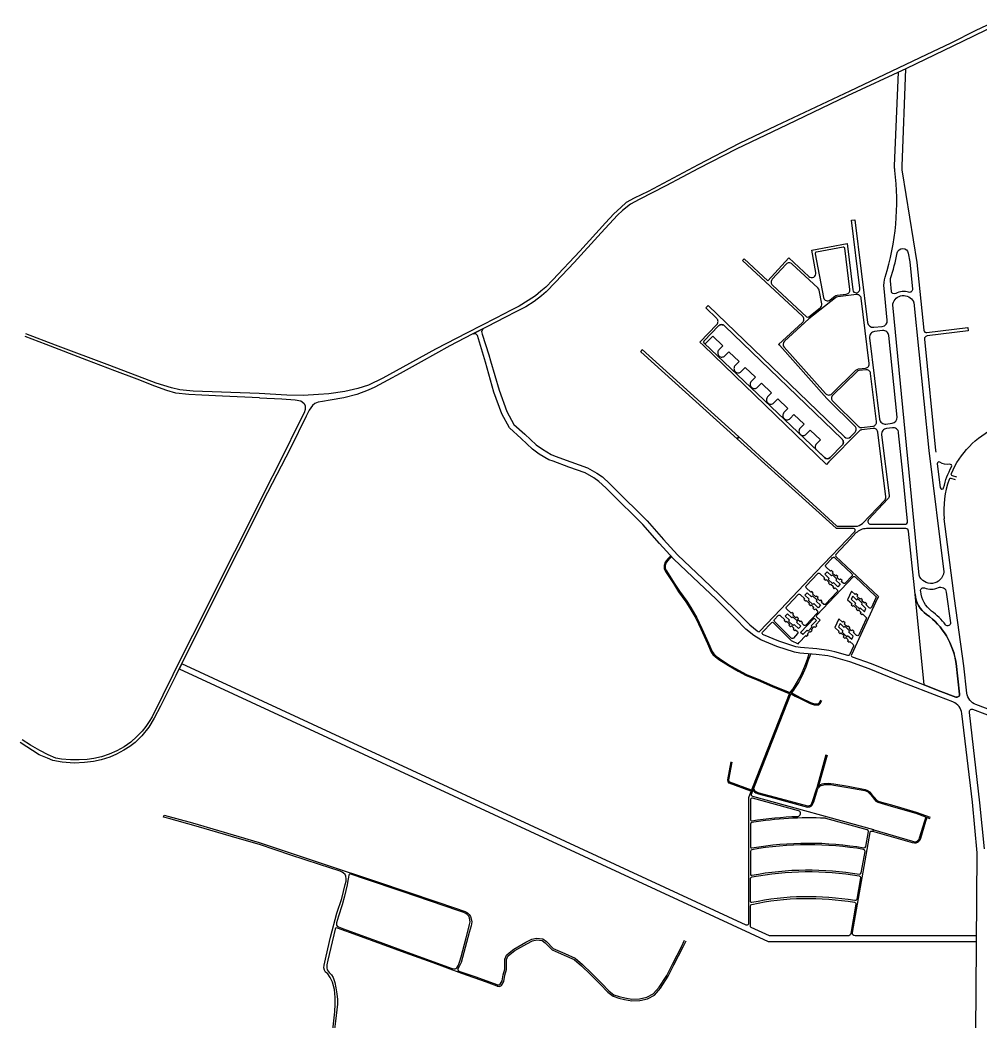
# Model space of a CAD drawing. Header units: millimetres. Extents: x -3417 to 1709, y 0 to 7455.
# Drawn here: x -3417 to -13, y 2904 to 6453 of the extents above; entities that cross this region are included whole.
import ezdxf

# ---------------------------------------------------------------- set-up
doc = ezdxf.new("R2010")
doc.units = ezdxf.units.MM
doc.layers.add('благоустройство_внутридворовые_дороги', color=18, linetype='Continuous', true_color=0x000000)

msp = doc.modelspace()

# ---------------------------------------------------------------- linework, layer by layer
at = {"layer": 'благоустройство_внутридворовые_дороги'}
for points in [[(46, 6437.7), (-78, 6377.5), (-277.3, 6282.1), (-485.3, 6184.3), (-699.8, 6082.5), (-880.7, 5995.5), (-1013.5, 5926.9), (-1129.7, 5865.6), (-1224.2, 5817.1), (-1254.3, 5801.3), (-1283, 5778.6), (-1300.3, 5762.3), (-1358.5, 5699.7), (-1453.4, 5594.3), (-1520.6, 5525.2), (-1552.8, 5491), (-1570.1, 5476.6), (-1596.2, 5455.9), (-1624.9, 5437.6), (-1658.5, 5420.4), (-1699.1, 5399.5), (-1761.3, 5367.5), (-1815.6, 5340.3), (-1894.3, 5298.8), (-1996.5, 5242), (-2069.8, 5201.4), (-2113.7, 5177.2), (-2159.6, 5153), (-2183.9, 5141.6), (-2223.4, 5126.3), (-2269.8, 5114.4), (-2317.7, 5106.5), (-2345.5, 5102), (-2360.8, 5099.1), (-2372.2, 5095.1), (-2380.6, 5088.2), (-2392.4, 5070.9), (-2403.3, 5050.2), (-2459.1, 4936.1), (-2540.1, 4779.9), (-2643.9, 4572.4), (-2748.2, 4365.8), (-2864.8, 4131.6), (-2919.2, 4022.2), (-2941.9, 3979.8), (-2960.7, 3948.7), (-2984.9, 3917.6), (-3008.6, 3894.2), (-3028.4, 3879.9), (-3049.6, 3867.1), (-3074.8, 3852.8), (-3099.1, 3841.8), (-3129.7, 3832.5), (-3156.9, 3826), (-3188.5, 3822.6), (-3224.6, 3821.1), (-3267.5, 3824), (-3300.2, 3830.5), (-3320, 3837.9), (-3348.6, 3850.7), (-3416.8, 3893.7)], [(46.6, 6453.3), (-31.5, 6416.2), (-120, 6371.4), (-207.5, 6330), (-478, 6201.8), (-738.7, 6078.3), (-869.7, 6016.2), (-1014.7, 5939.8), (-1192, 5846.4), (-1241.5, 5822.5), (-1269.8, 5806.8), (-1288.6, 5789.6), (-1313.7, 5766.6), (-1342.7, 5734.9), (-1434.2, 5634.7), (-1530, 5533), (-1554.4, 5507.2), (-1571.5, 5492.4), (-1590.4, 5476), (-1616.4, 5459.8), (-1648.3, 5440), (-1677.5, 5425), (-1731.6, 5397.3), (-1833, 5345.2), (-1945.2, 5287.7), (-2060.5, 5223.9), (-2132.1, 5184.2), (-2183, 5159.6), (-2219.7, 5148.5), (-2266.7, 5137.6), (-2322.5, 5128.6), (-2359.7, 5126.5), (-2413.7, 5123.4), (-2472.1, 5124.8), (-2569.4, 5130.3), (-2803.7, 5138.2), (-2850.2, 5143.6), (-2880.6, 5150.5), (-2934.7, 5166.3), (-3099.2, 5229.8), (-3291.6, 5301.3), (-3396.7, 5341.4)], [(-2568.7, 5115.2), (-2699.2, 5121.3), (-2773.3, 5124.7), (-2818.5, 5126.8), (-2864.4, 5132), (-2897.3, 5140.7), (-2938.8, 5156.2), (-3002.5, 5180.7), (-3080.8, 5210.7), (-3180.4, 5248.9), (-3324.5, 5304.1), (-3398.3, 5332.5)], [(-2568.7, 5115.2), (-2488.9, 5111.5), (-2442, 5107.9), (-2422.5, 5104.4), (-2411.2, 5096.5), (-2407.1, 5087.2), (-2407.1, 5073.4), (-2410.8, 5061.2), (-2429.9, 5023.3), (-2486.3, 4909.3), (-2560.9, 4762.7), (-2617.3, 4648.2), (-2697.6, 4489.8), (-2771.9, 4340.8), (-2840.5, 4205.4), (-2911.1, 4061.5), (-2949.3, 3984.4), (-2959.6, 3968.3), (-2971.4, 3950.9), (-2984.3, 3933.9), (-3002.8, 3914.7), (-3024.2, 3895.3), (-3047.5, 3878.3), (-3073.8, 3864.5), (-3101.4, 3852), (-3127.7, 3842.9), (-3155.3, 3836.9), (-3179, 3834.2), (-3206.8, 3832.5), (-3237.9, 3832.5), (-3269.8, 3834.7), (-3289.6, 3838.5), (-3317.7, 3850.3), (-3346.7, 3865), (-3379.8, 3885), (-3408.9, 3903.9)], [(-1111.5, 4554.8), (-1122.4, 4544.1), (-1132.1, 4533.2), (-1135.3, 4521.4), (-1135.3, 4509.7), (-1130.2, 4500.2), (-1102.6, 4456.8), (-1084.3, 4428.2), (-1058.3, 4392.1), (-1044.3, 4370.2), (-1023.4, 4333.9), (-1005.2, 4296.6), (-981.8, 4244.6), (-968.8, 4213.9), (-962.6, 4205.7), (-953.8, 4197.3), (-942, 4187.6), (-907.7, 4166.2), (-873.6, 4146.7), (-844.7, 4131.7), (-803.8, 4114.2), (-752.6, 4091.9), (-691.8, 4067.5)], [(-1108.8, 4551.9), (-1119.5, 4541.4), (-1128.5, 4531.2), (-1131.3, 4520.9), (-1131.3, 4510.7), (-1126.8, 4502.2), (-1099.3, 4458.9), (-1081, 4430.5), (-1055, 4394.3), (-1040.9, 4372.2), (-1019.9, 4335.7), (-1001.6, 4298.3), (-978.2, 4246.2), (-965.3, 4215.9), (-959.6, 4208.4), (-951.2, 4200.3), (-939.7, 4190.9), (-905.6, 4169.6), (-871.7, 4150.3), (-843, 4135.3), (-802.2, 4117.9), (-751.1, 4095.6), (-689.6, 4070.9)], [(-519.6, 4445.7), (-535, 4460.2), (-538.4, 4456.6), (-554.4, 4471.7), (-551, 4475.3), (-566.4, 4489.9), (-558.2, 4498.6), (-542.8, 4484.1), (-539.3, 4487.7), (-523.3, 4472.6), (-526.8, 4469), (-511.4, 4454.4), (-519.6, 4445.7)], [(-589.6, 4371.5), (-605, 4386), (-608.4, 4382.4), (-624.4, 4397.5), (-621, 4401.1), (-636.4, 4415.7), (-628.1, 4424.4), (-612.7, 4409.9), (-609.3, 4413.5), (-593.3, 4398.4), (-596.7, 4394.7), (-581.3, 4380.2), (-589.6, 4371.5)], [(-659.6, 4297.3), (-675, 4311.8), (-678.4, 4308.2), (-694.4, 4323.3), (-691, 4326.9), (-706.4, 4341.4), (-698.1, 4350.2), (-682.7, 4335.6), (-679.3, 4339.3), (-663.3, 4324.2), (-666.7, 4320.5), (-651.3, 4306), (-659.6, 4297.3)], [(-517.6, 4303.6), (-502.7, 4289.5), (-504.9, 4284.7), (-488, 4268.7), (-485.8, 4273.5), (-470.8, 4259.4), (-465.5, 4270.9), (-480.5, 4285), (-478.3, 4289.8), (-495.2, 4305.8), (-497.4, 4301), (-512.3, 4315.1), (-517.6, 4303.6)], [(-685.4, 4066.7), (-671.1, 4058), (-651, 4048), (-617.8, 4031.6), (-603.4, 4027.1), (-587.5, 4027.8), (-581.2, 4033.1), (-576.3, 4043)], [(-683, 4069.9), (-669.2, 4061.5), (-649.2, 4051.5), (-616.3, 4035.3), (-602.8, 4031.2), (-589, 4031.7), (-584.4, 4035.6), (-579.9, 4044.8)], [(-593.1, 3734.2), (-561, 3851.2)], [(-587, 3741.2), (-557.1, 3850.2)], [(-827.7, 3721.2), (-904.7, 3749.6), (-908.2, 3754.7), (-909.6, 3761.1), (-897.8, 3824.9)], [(-826.2, 3724.9), (-902.1, 3753), (-904.5, 3756.3), (-905.5, 3761.1), (-893.8, 3824.2)], [(-819.8, 3725), (-818.1, 3721.9), (-815.2, 3718.7), (-810.5, 3715.8), (-805.1, 3713.5), (-792.8, 3709.9), (-760.7, 3701.5), (-627.4, 3665.3), (-623.2, 3665.4), (-619.4, 3666.4), (-614.7, 3668.5), (-611.3, 3672), (-608.4, 3676.8), (-605.5, 3683.9), (-591.7, 3727.6), (-589.6, 3732.2), (-586.6, 3736.2), (-583.4, 3739), (-579.4, 3741), (-574.3, 3743.2), (-569.2, 3744.4), (-562.1, 3745.2), (-554.5, 3745.4), (-545, 3744.9), (-534.6, 3743.1), (-484, 3734.7), (-424.5, 3723.7), (-419, 3721.9), (-414.6, 3719.8), (-410.5, 3715.8), (-403.6, 3708.3), (-384.8, 3686.1), (-378.7, 3682.1), (-366, 3678.6), (-330.9, 3668.8), (-244.1, 3643.8), (-194, 3625.2)], [(-817.8, 3729.9), (-814.8, 3724.2), (-812.6, 3721.8), (-808.6, 3719.3), (-803.7, 3717.2), (-791.7, 3713.7), (-759.6, 3705.3), (-627, 3669.3), (-623.8, 3669.4), (-620.8, 3670.2), (-617, 3671.9), (-614.5, 3674.5), (-612, 3678.6), (-609.3, 3685.3), (-595.4, 3729), (-593.1, 3734.2), (-589.6, 3738.9), (-585.6, 3742.4), (-581.1, 3744.7), (-575.5, 3747), (-569.9, 3748.4), (-562.4, 3749.2), (-554.4, 3749.4), (-544.6, 3748.9), (-533.9, 3747), (-483.3, 3738.7), (-423.5, 3727.6), (-417.5, 3725.6), (-412.3, 3723.2), (-407.6, 3718.6), (-400.6, 3710.9), (-382.2, 3689.1), (-377, 3685.8), (-364.9, 3682.5), (-329.8, 3672.6), (-242.8, 3647.6), (-192.6, 3628.9)], [(-2310.2, 2864.8), (-2302.1, 2940.3), (-2300.1, 2967.4), (-2300.4, 2990.9), (-2303.5, 3018.4), (-2310.1, 3044.6), (-2318, 3061), (-2327, 3073.9), (-2334.9, 3079.8), (-2338.8, 3087.6), (-2340.2, 3095.1), (-2339.8, 3105.3), (-2332.6, 3136.7), (-2317.1, 3204.8), (-2294.1, 3289.6), (-2276.7, 3341.7), (-2264.9, 3391.1), (-2262, 3403.2), (-2262, 3411.4), (-2263.1, 3420.1), (-2265.7, 3426.6), (-2270.6, 3431), (-2275.7, 3434.9), (-2282.9, 3438.3), (-2356.4, 3461.7), (-2457.1, 3495.3), (-2569, 3532.2), (-2639.4, 3552.3), (-2792.5, 3597.4), (-2889.4, 3624.2), (-2908.7, 3629.8), (-2906.6, 3636.3), (-2806, 3608.9), (-2569.7, 3539.6), (-2343.4, 3464.5), (-2150.9, 3400.7), (-1940.1, 3329), (-1878.1, 3308), (-1840, 3295.2), (-1832, 3290.4), (-1825.7, 3284.2), (-1821.1, 3276.9), (-1818.4, 3269.2), (-1816.9, 3258), (-1819.2, 3244.1), (-1825.7, 3220.5), (-1854.7, 3114.3), (-1861.4, 3099.8), (-1866.3, 3091.8), (-1866.3, 3089.5), (-1864.9, 3086.6), (-1860.8, 3084.1), (-1855.3, 3081.6), (-1805.6, 3064.8), (-1724.4, 3034.9), (-1726.2, 3030.3), (-1764.3, 3044.7), (-1851.8, 3075), (-1953.3, 3113.3), (-2053, 3148.9), (-2220.8, 3209.8), (-2291.9, 3235.9), (-2296.5, 3236.8), (-2298.8, 3235.9), (-2300.4, 3232.3), (-2326.2, 3122.4), (-2329.6, 3105.7), (-2330.6, 3096), (-2329.3, 3088.3), (-2322.3, 3079.3), (-2314, 3070.9), (-2307.2, 3060.9), (-2301.8, 3043.9), (-2297.9, 3025.2), (-2294.2, 3003), (-2292.6, 2983.6), (-2292.6, 2966.9), (-2294.1, 2947.2), (-2299.7, 2906.3), (-2316.2, 2774.7)], [(-396.9, 3579.7), (-256.6, 3540), (-248.4, 3538.5), (-242.5, 3538.5), (-237.3, 3541), (-233, 3544.3), (-228.8, 3549), (-226.5, 3555.2), (-207.9, 3615.6), (-203.5, 3628.7)], [(-392.8, 3584.8), (-255.6, 3543.9), (-248, 3542.5), (-243.4, 3542.5), (-239.4, 3544.5), (-235.7, 3547.3), (-232.2, 3551.1), (-230.3, 3556.5), (-211.7, 3616.8), (-207.3, 3630.1)], [(-1724.4, 3034.9), (-1720, 3035.7), (-1715.7, 3037.9), (-1709.3, 3049.5), (-1705.6, 3070.6), (-1700.1, 3090.3), (-1699.8, 3107.8), (-1699.2, 3126.4), (-1694.2, 3140.4), (-1683.8, 3148.5), (-1667.1, 3161.6), (-1625, 3186), (-1603.9, 3197.2), (-1586.8, 3200.6), (-1565.3, 3197.8), (-1552.2, 3189.4), (-1528.5, 3164.6), (-1486.5, 3145.8), (-1450.7, 3129.8), (-1424, 3107), (-1391.8, 3076), (-1357.2, 3041.4), (-1330.7, 3014.1), (-1313.1, 3000.2), (-1294.7, 2993.6), (-1275, 2989.7), (-1249.4, 2984.4), (-1222.5, 2985.9), (-1196.1, 2991.2), (-1173.7, 3003.6), (-1153, 3027.4), (-1126, 3068.9), (-1105.9, 3108.4), (-1073.1, 3172.5), (-1062.7, 3193.4)], [(-1726.2, 3030.3), (-1718, 3030), (-1711.3, 3033.4), (-1703.5, 3047.5), (-1699.8, 3069.3), (-1694.1, 3089.4), (-1693.8, 3107.6), (-1693.3, 3125.3), (-1689.1, 3136.7), (-1680.1, 3143.7), (-1663.7, 3156.6), (-1622.1, 3180.8), (-1601.9, 3191.5), (-1586.6, 3194.5), (-1567.4, 3192), (-1556.1, 3184.7), (-1532.1, 3159.6), (-1489, 3140.3), (-1454, 3124.7), (-1428, 3102.5), (-1396, 3071.7), (-1361.5, 3037.2), (-1334.7, 3009.7), (-1316, 2994.9), (-1296.3, 2987.8), (-1276.2, 2983.8), (-1249.9, 2978.4), (-1221.7, 2979.9), (-1194, 2985.5), (-1169.8, 2998.9), (-1148.2, 3023.7), (-1120.8, 3065.9), (-1100.5, 3105.7), (-1067.8, 3169.8), (-1057.3, 3190.7)]]:
    msp.add_lwpolyline(points, dxfattribs=at)
for points in [[(-32.8, 2720.9), (-30.2, 3017.5), (-26.1, 3502.9), (-43.3, 3682.3), (-80.4, 3996.7, 0.279592), (-112.4, 4037.6), (-162.2, 4056.5), (-290.4, 4107), (-409.3, 4154.9), (-477.4, 4179.3), (-535.4, 4196), (-554.9, 4200.6), (-596.4, 4205.9), (-654.2, 4210), (-673.8, 4213.6), (-735.6, 4234.2), (-792.5, 4257.6), (-817.5, 4273), (-845.3, 4295.7), (-882.7, 4332.8), (-952.6, 4402.3), (-1011.2, 4457.8), (-1101.7, 4544.2), (-1152.2, 4599.3), (-1210.2, 4665.7), (-1324.9, 4779.6), (-1341.8, 4795.7), (-1366.1, 4819), (-1384.4, 4831.6), (-1415.2, 4848.8), (-1472.3, 4869.6), (-1528.5, 4890), (-1544.1, 4895.6), (-1577.4, 4915.9), (-1601.2, 4932.6), (-1642.2, 4971.3), (-1683.5, 5008.2), (-1710.2, 5058.1), (-1738.4, 5135.5), (-1768.1, 5241), (-1796, 5335.8), (-1801.9, 5341.2), (-1812.3, 5342), (-1776.3, 5360), (-1782.4, 5350.2), (-1779.9, 5340.3), (-1756.1, 5267.5), (-1750.7, 5246.4), (-1719.3, 5141.6), (-1691.9, 5066.3), (-1667.5, 5020.8), (-1628.6, 4986), (-1588.5, 4948.2), (-1566.4, 4932.7), (-1535.4, 4913.7), (-1521.7, 4908.8), (-1465.5, 4888.4), (-1406.8, 4867.1), (-1373.8, 4848.6), (-1353.5, 4834.6), (-1328, 4810.2), (-1311, 4794), (-1195.6, 4679.4), (-1137.3, 4612.6), (-1087.4, 4558.2), (-997.5, 4472.3), (-938.7, 4416.7), (-868.6, 4347), (-831.9, 4310.6), (-805.8, 4289.3), (-802.1, 4287, 0.35711), (-795.8, 4287.9), (-723.2, 4365.5), (-598.1, 4496.8), (-459.7, 4641.6, 0.660019), (-464, 4651.8), (-522.4, 4651.8, -0.185108), (-526.4, 4653.3), (-682.3, 4793.3), (-815.4, 4914.5), (-877, 4969.9), (-870.5, 4977.2), (-782.2, 4895.8), (-636.3, 4764.1), (-524.8, 4661.4, 0.18825), (-520.7, 4659.8), (-457.3, 4659.8, 0.156602), (-432.8, 4669.7), (-353.9, 4752.3, 0.225287), (-349.9, 4764.5), (-378.3, 4993.4, 0.414214), (-395, 5006.5), (-435.6, 5001.4, 0.169916), (-444.5, 4997), (-551.4, 4887.7), (-551.4, 4887.7), (-559.8, 4879.1), (-996.1, 5299.9), (-1009, 5312.4), (-948.5, 5375.2, 0.414214), (-948.9, 5396.4), (-987.5, 5433.6), (-979.1, 5442.3), (-496.4, 4976.7, 0.412283), (-475.3, 4977), (-459.1, 4993.6, 0.414214), (-459.3, 5014.8), (-554.8, 5108.1), (-559, 5112.2), (-725.9, 5299.8), (-729.8, 5304.3), (-645.1, 5382, 0.437456), (-645, 5404.1), (-857.4, 5601.9), (-851.8, 5607.6), (-768.3, 5529.8), (-693, 5610.6), (-622.6, 5545, 0.722821), (-597.7, 5558.7), (-612.4, 5638.5), (-487.1, 5661.6), (-466.7, 5497.5, 0.386445), (-454.7, 5486.7), (-454.7, 5486.7, 0.414214), (-441.7, 5503.4), (-471.2, 5744.6), (-459.7, 5746), (-414.5, 5382.1, 0.411227), (-392.4, 5364.7), (-362.5, 5368.1, 0.410567), (-344.9, 5390), (-356.3, 5502.8, -0.101371), (-352.3, 5542.7, 0.107081), (-318.2, 5920.8, -0.041023), (-318.9, 5937.2), (-305.5, 6268.9)], [(-280.4, 6280.6), (-293.5, 5935.9, 0.049952), (-292.2, 5916), (-239.7, 5594.4), (-215.9, 5355, 0.421423), (-204.7, 5346), (-60, 5364), (-58, 5352.2), (-204, 5334, 0.407041), (-212.8, 5323.1), (-173.5, 4927.8), (-172.8, 4922.3)], [(-631, 5402, 0.370389), (-623.2, 5401.7), (-582.7, 5433.7, 0.278003), (-577.2, 5448.2), (-586.1, 5496, 0.160886), (-590.6, 5504.2), (-681.7, 5589, 0.414214), (-702.9, 5588.3), (-752.2, 5535.3, 0.414214), (-751.4, 5514.1), (-631, 5402)], [(-990.5, 5305.7), (-963.3, 5333.9), (-927.3, 5299.2), (-941.3, 5284.7, 0.414214), (-941, 5263.5), (-941, 5263.5, 0.414214), (-919.8, 5263.8), (-905.7, 5278.4), (-869.7, 5243.7), (-883.8, 5229.1, 0.414214), (-883.4, 5207.9), (-883.4, 5207.9, 0.414214), (-862.2, 5208.3), (-848.1, 5222.8), (-812.2, 5188.1), (-826.2, 5173.6, 0.414214), (-825.8, 5152.4), (-825.8, 5152.4, 0.414214), (-804.6, 5152.8), (-790.6, 5167.3), (-754.6, 5132.6), (-768.6, 5118.1, 0.414214), (-768.2, 5096.8), (-768.2, 5096.8, 0.414214), (-747, 5097.2), (-733, 5111.8), (-697, 5077.1), (-711, 5062.5, 0.414214), (-710.6, 5041.3), (-710.6, 5041.3, 0.414214), (-689.4, 5041.7), (-675.4, 5056.2), (-639.4, 5021.5), (-653.4, 5007, 0.414214), (-653.1, 4985.8), (-653.1, 4985.8, 0.414214), (-631.9, 4986.1), (-617.8, 5000.7), (-581.8, 4966), (-595.9, 4951.4, 0.414214), (-595.5, 4930.2), (-567.8, 4903.6, 0.412283), (-546.7, 4903.9), (-504.6, 4946.9, 0.416147), (-504.9, 4968.2), (-921.5, 5370, 0.414214), (-942.7, 5369.7), (-993.6, 5317, 0.414214), (-993.4, 5308.5), (-990.5, 5305.7)], [(-411.1, 4683.6, 0.657741), (-403.8, 4666.8), (-282.7, 4666.8, 0.444094), (-272.8, 4677.8), (-289.9, 4847.2), (-304.5, 4991.1, 0.42087), (-326.9, 5008.9), (-347.6, 5006.3, 0.414214), (-365, 4984), (-338.3, 4768.7, -0.223619), (-342.3, 4756.6), (-411.1, 4683.6)], [(-99, 4833.3), (-114.3, 4838.4, -0.440531), (-117.9, 4846.5, -0.181257), (39.7, 5010)], [(-102.9, 4824.1), (-118.6, 4829.3, 0.408481), (-126.1, 4825.6, 0.109788), (-142.9, 4686.2)], [(52.7, 3996.3), (-31, 4028.1, -0.280078), (-62.9, 4069), (-74.2, 4166), (-107.3, 4404.5), (-142.9, 4686.2)], [(-418.4, 4651.8, 0.181899), (-455.9, 4636.1), (-475.2, 4615.7), (-527.4, 4560.3, 0.414198), (-527.2, 4553.3), (-376.4, 4410.9), (-379, 4405.1), (-471.9, 4204.2, 0.44102), (-469.1, 4197.4), (-402.2, 4173.6), (-283, 4125.5), (-155, 4075.1), (-102.1, 4055, 0.562998), (-88.6, 4065.6), (-101.3, 4173.5, 0.206053), (-205.6, 4347.8, -0.214325), (-246.5, 4418.8), (-269.2, 4642.8, 0.384952), (-279.2, 4651.8), (-418.4, 4651.8)], [(-493.7, 4458.4, -0.414318), (-500.8, 4458.2), (-507.7, 4464.7), (-504.9, 4467.6), (-510.7, 4473.1), (-513.5, 4470.2), (-522.4, 4478.6), (-519.7, 4481.5), (-525.5, 4487), (-528.2, 4484.1), (-539.6, 4494.8), (-536.8, 4497.7), (-542.7, 4503.2), (-545.4, 4500.3), (-562.2, 4516.1, -0.413499), (-562.4, 4523.2), (-540.9, 4546.1), (-538.4, 4548.7, -0.414229), (-531.3, 4548.9), (-469.9, 4490.9, -0.414214), (-469.7, 4483.9), (-493.7, 4458.4)], [(-563.7, 4384.2, -0.414318), (-570.8, 4384), (-577.6, 4390.4), (-574.9, 4393.4), (-580.7, 4398.8), (-583.4, 4395.9), (-592.4, 4404.4), (-589.6, 4407.3), (-595.5, 4412.8), (-598.2, 4409.9), (-609.6, 4420.6), (-606.8, 4423.5), (-612.6, 4429), (-615.4, 4426.1), (-632, 4441.8, -0.413499), (-632.2, 4448.9), (-591.2, 4492.6, -0.414825), (-584.1, 4492.8), (-567.4, 4477), (-570.1, 4474.1), (-564.3, 4468.6), (-561.6, 4471.5), (-550.2, 4460.8), (-553, 4457.9), (-547.1, 4452.4), (-544.4, 4455.3), (-535.4, 4446.9), (-538.2, 4444), (-532.4, 4438.5), (-529.6, 4441.4), (-522.8, 4434.9, -0.414214), (-522.6, 4427.9), (-563.7, 4384.2)], [(-592.8, 4360.7, -0.414214), (-592.6, 4353.7), (-633.8, 4310, -0.414318), (-640.8, 4309.8), (-647.7, 4316.3), (-644.9, 4319.2), (-650.8, 4324.7), (-653.5, 4321.8), (-662.5, 4330.2), (-659.7, 4333.2), (-665.5, 4338.7), (-668.3, 4335.7), (-679.6, 4346.5), (-676.9, 4349.4), (-682.7, 4354.9), (-685.5, 4352), (-701.9, 4367.5, -0.413963), (-702.1, 4374.5), (-695, 4382.1), (-661, 4418.2, -0.414825), (-653.9, 4418.5), (-637.4, 4402.9), (-640.1, 4399.9), (-634.3, 4394.5), (-631.6, 4397.4), (-620.2, 4386.6), (-623, 4383.7), (-617.2, 4378.2), (-614.4, 4381.2), (-605.4, 4372.7), (-608.2, 4369.8), (-602.4, 4364.3), (-599.6, 4367.2), (-592.8, 4360.7)], [(45.6, 3977.6), (-41.4, 4010.6, 0.562405), (-54.9, 4000.1), (-17.7, 3679.6), (-1.7, 3517.6)], [(-453.1, 3338.6, -0.430236), (-460.1, 3333.7, 0.094851), (-825.2, 3326.6, -0.422939), (-829.9, 3331), (-829.9, 3411.6, -0.359403), (-825, 3417.4, -0.090375), (-444.9, 3421.4, -0.414814), (-440, 3414.5), (-453.1, 3338.6)]]:
    msp.add_lwpolyline(points, format="xyb", dxfattribs=at)
for points in [[(-547.2, 5461.8), (-530.3, 5475.1, -0.137188), (-522.9, 5478.2), (-490, 5482.3, 0.414214), (-477, 5499), (-495.1, 5644.6, 0.431655), (-500.9, 5648.9), (-595.8, 5631.4, 0.414214), (-599.9, 5625.5), (-571.3, 5470.8, 0.564941)], [(-270.3, 5627.4), (-265.3, 5596.5), (-255.9, 5499.5, -0.548128), (-269.1, 5489.1, 0.223578), (-315, 5484.4, -0.550102), (-330.1, 5492), (-333.9, 5529.2, -0.101256), (-333.1, 5537.1, 0.025649), (-309.7, 5628.1, -0.833518)], [(-541.8, 5129.1), (-455.8, 5213.1, -0.163887), (-447.1, 5217.2), (-421.6, 5220.4, 0.414214), (-408.6, 5237.1), (-437.2, 5467.7, 0.414214), (-454, 5480.7), (-520.5, 5472.5, 0.137188), (-527.9, 5469.4), (-622.7, 5394.5), (-709, 5315.3, 0.410191), (-710.1, 5294.2), (-563.5, 5129.8, 0.427456)], [(-232.2, 4487.2), (-325.3, 5444.2, -0.087423), (-325, 5447.7, -0.689391), (-252.4, 5456.1, -0.095952), (-251.3, 5452.5), (-198, 4928.7), (-144.8, 4498, -0.803041)], [(-993.4, 5308.5, -0.414214), (-993.6, 5317), (-942.7, 5369.7, -0.414214), (-921.5, 5370), (-504.9, 4968.2, -0.416147), (-504.6, 4946.9), (-546.7, 4903.9, -0.412283), (-567.8, 4903.6)], [(-310.1, 5046.8), (-339.3, 5335.2, 0.417869), (-361.5, 5353.1), (-390.1, 5349.8, 0.417207), (-407.7, 5327.5), (-371.9, 5039.6, 0.414214), (-349.6, 5022.2), (-327.6, 5024.9, 0.407588)], [(-538, 5102.9), (-446.9, 5013.8, 0.228234), (-434.5, 5009.6), (-396, 5014.4, 0.414214), (-383, 5031.1), (-404.1, 5201.4, 0.414214), (-420.9, 5214.5), (-444.4, 5211.5, 0.163887), (-453, 5207.4), (-538, 5124.4, 0.421102)], [(-117.4, 4870.9, 0.607449), (-123.6, 4879.6, -0.172824), (-158.5, 4886.8, 0.628497), (-167.6, 4881), (-157, 4797, 0.833203), (-145.2, 4796.4, -0.059792), (-117.4, 4870.9)], [(-786.8, 4284.7), (-755.1, 4318.3, -0.423645), (-747.9, 4318.4), (-685, 4255.1), (-660.8, 4243.5), (-656.5, 4248.1), (-633.4, 4272.5), (-630.5, 4269.7), (-625, 4275.6), (-627.9, 4278.3), (-619.5, 4287.3), (-616.6, 4284.5), (-611.1, 4290.3), (-614, 4293.1), (-603.3, 4304.4), (-600.4, 4301.7), (-594.9, 4307.5), (-597.8, 4310.3), (-582.3, 4326.7), (-593.9, 4337.7, -0.414214), (-594.1, 4344.8), (-466.1, 4480.4, -0.414214), (-459, 4480.6), (-386.2, 4412, -0.322393), (-385.1, 4406.2), (-400.6, 4372.7, -0.512521), (-408.6, 4371.2), (-420.3, 4382.3), (-417.6, 4385.2), (-423.4, 4390.6), (-426.1, 4387.7), (-435.1, 4396.2), (-432.3, 4399.1), (-438.2, 4404.6), (-440.9, 4401.7), (-452.3, 4412.4), (-449.5, 4415.3), (-455.3, 4420.8), (-458.1, 4417.9), (-471.2, 4430.3), (-478.2, 4414.9), (-485.4, 4399.4), (-469.8, 4385), (-472.6, 4382.1), (-466.8, 4376.6), (-464, 4379.5), (-452.7, 4368.8), (-455.4, 4365.8), (-449.6, 4360.4), (-446.8, 4363.3), (-437.9, 4354.8), (-440.6, 4351.9), (-434.8, 4346.4), (-432.1, 4349.3), (-420.3, 4338.2, -0.322393), (-419.2, 4332.5), (-445.8, 4275.1, -0.512521), (-453.7, 4273.5), (-465.3, 4284.5), (-462.6, 4287.4), (-468.4, 4292.9), (-471.2, 4290), (-480.1, 4298.4), (-477.4, 4301.3), (-483.2, 4306.8), (-485.9, 4303.9), (-497.3, 4314.6), (-494.5, 4317.6), (-500.3, 4323), (-503.1, 4320.1), (-516.2, 4332.5), (-523.3, 4317.2), (-523.3, 4317.2), (-530.3, 4301.8), (-515.2, 4287.6), (-518, 4284.6), (-512.1, 4279.2), (-509.4, 4282.1), (-498, 4271.3), (-500.8, 4268.4), (-495, 4262.9), (-492.2, 4265.8), (-483.3, 4257.4), (-486, 4254.5), (-480.2, 4249), (-477.4, 4251.9), (-465.5, 4240.6, -0.322393), (-464.4, 4234.9), (-478.3, 4204.8, -0.370096), (-484.2, 4202.1), (-530.3, 4215.4), (-551.3, 4220.3), (-594.4, 4225.8), (-651.7, 4229.9), (-668.8, 4233), (-728.6, 4252.9), (-783.4, 4275.5), (-785.8, 4277, -0.474877)], [(-135.9, 4427), (-120.7, 4318.4, -0.765608), (-138.4, 4310.9, 0.062736), (-187.8, 4359.5, -0.20815), (-226.5, 4429.2), (-226.7, 4431.3, -0.558407), (-213.2, 4441.6, 0.197459), (-163.7, 4442.6, -0.496061)], [(-246.5, 4418.8, 0.214325), (-205.6, 4347.8, -0.205734), (-101.4, 4173.8), (-88.6, 4065.6, -0.562998), (-102.1, 4055), (-155, 4075.1), (-214.1, 4098.4)], [(-684.8, 4263.4), (-744, 4323, -0.404852), (-744.1, 4329.9), (-730.9, 4344, -0.414361), (-723.8, 4344.2), (-707.4, 4328.7), (-710.2, 4325.8), (-704.3, 4320.3), (-701.6, 4323.2), (-690.2, 4312.5), (-693, 4309.6), (-687.2, 4304.1), (-684.4, 4307), (-675.5, 4298.5), (-678.2, 4295.6), (-672.4, 4290.1), (-669.6, 4293), (-662.8, 4286.6, -0.414214), (-662.6, 4279.5), (-677.6, 4263.5, -0.423489)], [(-835.9, 3252.6, -0.547753), (-844.4, 3247.2), (-2844.1, 4173.1), (-2853, 4155.2), (-766.2, 3188.9), (-28.8, 3188.9), (-28.6, 3208.9), (-458.6, 3208.9, -0.466301), (-468.5, 3220.6), (-405.9, 3575.3, -0.442637), (-398.4, 3580.1), (-396.9, 3579.7), (-392.8, 3584.8), (-821.5, 3702.5, -0.445486), (-825.5, 3710.4), (-687.2, 4063.2, -0.07413), (-684.3, 4068.3), (-675.6, 4079.2, 0.028402), (-674.3, 4081.1), (-658.6, 4106.4), (-645.8, 4130.3), (-632.5, 4161.5), (-623.6, 4186.2), (-616, 4207.3), (-622.2, 4207.7), (-629.2, 4188.2), (-638.1, 4163.7), (-651.2, 4132.9), (-663.8, 4109.4), (-679.3, 4084.4, -0.025321), (-680.4, 4082.8), (-689.9, 4070.5, 0.071036), (-692.7, 4065.5), (-835.5, 3701.3, 0.093652), (-835.9, 3699.1)], [(-659.5, 3651.8), (-822.3, 3696.5, 0.495055), (-829.9, 3690.7), (-829.9, 3619.8, 0.389077), (-824.9, 3616.5, -0.032148), (-661.9, 3632.1, 0.86056)], [(-564.6, 3625.5, 0.05148), (-824.9, 3610.4, 0.367719), (-829.9, 3604.5), (-829.9, 3523, 0.383784), (-825, 3520.2, -0.086197), (-427.6, 3520.9, 0.353029), (-420.7, 3525.2), (-411.6, 3578.1, 0.38635), (-415.9, 3584.9), (-562.4, 3625.1, 0.044093)], [(-436.9, 3432.3), (-423.7, 3508.1, 0.414744), (-428.6, 3515, 0.086426), (-825, 3514.1, 0.363901), (-829.9, 3508.2), (-829.9, 3426.7, 0.472766), (-825, 3423.6, -0.090127), (-443.8, 3427.3, 0.385719)], [(-484.1, 3208.9), (-761.8, 3208.9), (-826.4, 3238.8, -0.292196), (-829.9, 3244.3), (-829.9, 3314.6, -0.353996), (-825.2, 3320.5, -0.095182), (-461.1, 3327.8, -0.41485), (-456.2, 3320.9), (-474.2, 3217.2, -0.364721)]]:
    msp.add_lwpolyline(points, format="xyb", close=True, dxfattribs=at)
for points in [[(-877, 4969.9), (-1217.7, 5277.4), (-1212.9, 5286.6), (-870.5, 4977.2)], [(-433.2, 4387.5), (-450.1, 4403.5), (-452.3, 4398.7), (-467.2, 4412.8), (-472.4, 4401.1), (-457.4, 4387), (-459.6, 4382.2), (-442.6, 4366.2), (-440.5, 4371), (-425.6, 4356.9), (-420.3, 4368.5), (-435.3, 4382.7)], [(-651.7, 4283.7), (-604.1, 4334.1), (-596.1, 4326.6), (-614.1, 4307.6), (-610.5, 4304.1), (-625.6, 4288.1), (-629.2, 4291.6), (-643.7, 4276.1)], [(-2246.4, 3428.2), (-2248.8, 3428), (-2251.3, 3426.4), (-2252.6, 3424.2), (-2253.5, 3417.1), (-2255.2, 3404.8), (-2258.5, 3389.3), (-2267.6, 3349.5), (-2276.2, 3318.5), (-2288.5, 3279.1), (-2295.8, 3255), (-2296.2, 3247), (-2293.8, 3243.6), (-2288.8, 3240.9), (-2270.9, 3234.2), (-2154, 3191.7), (-2032.4, 3146.7), (-1886.5, 3093.6), (-1879.5, 3091.9), (-1875.8, 3091.6), (-1872.8, 3092.8), (-1869.9, 3095.4), (-1863.9, 3105.6), (-1859.7, 3115.9), (-1854.7, 3134), (-1836, 3201.7), (-1827.1, 3238.7), (-1824.5, 3249.6), (-1822.9, 3258), (-1823.1, 3264.9), (-1824.9, 3272.7), (-1828.1, 3279.3), (-1832.4, 3284.5), (-1837.8, 3288.4), (-1844.6, 3291.9), (-1862.4, 3298), (-2062.8, 3365.7), (-2197.2, 3410.6), (-2241.2, 3426.3)]]:
    msp.add_lwpolyline(points, close=True, dxfattribs=at)

doc.saveas('drawing.dxf')
